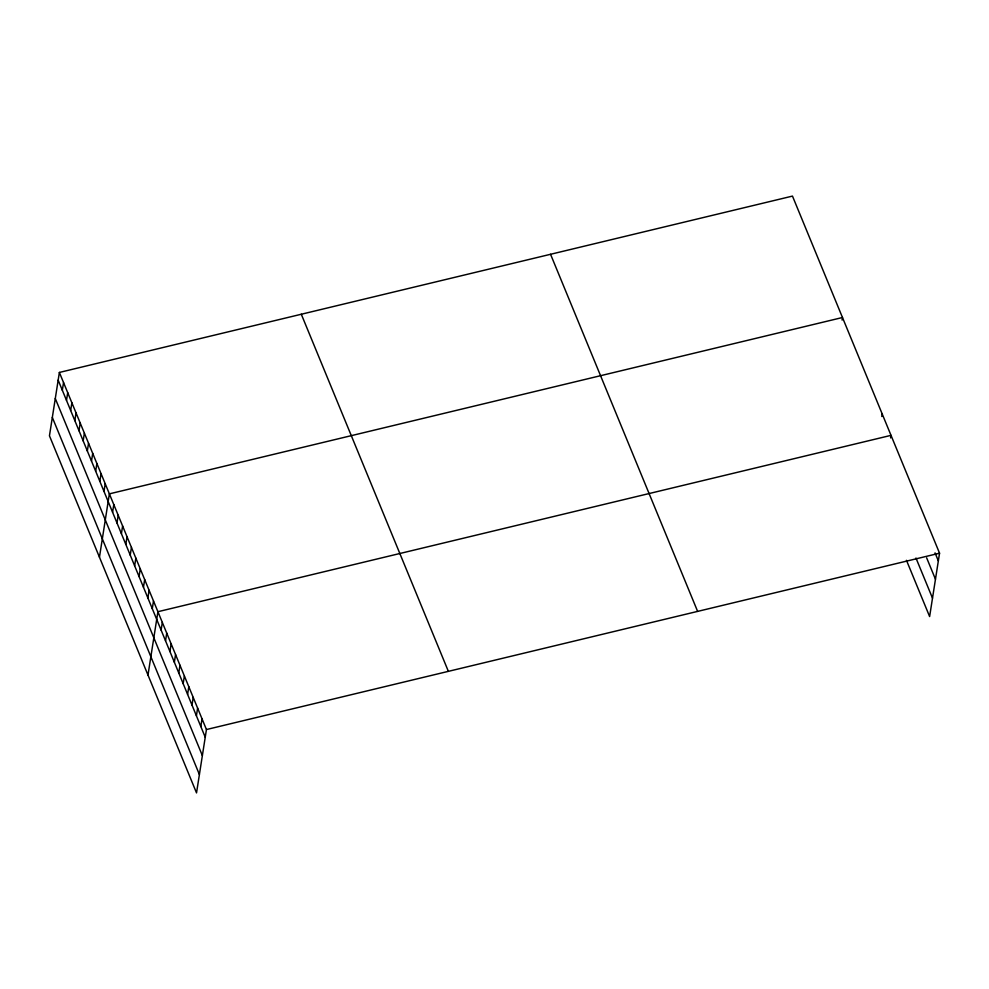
<?xml version="1.0" encoding="UTF-8"?>
<svg xmlns="http://www.w3.org/2000/svg" width="989" height="989" viewBox="0 0 989 989"><rect width="100%" height="100%" fill="white"/><g stroke="black" fill="none" stroke-linecap="round" stroke-linejoin="round"><path stroke-width="1.48" d="M59.377 372.445L49.45 435.803L196.527 792.906L206.441 729.548L59.377 372.445L792.473 196.094L939.55 553.197L929.623 616.555L906.468 560.318M62.332 390.247L63.543 382.558M66.498 400.372L67.709 392.682M70.664 410.484L71.876 402.795M74.83 420.609L76.042 412.92M78.996 430.722L80.208 423.032M83.175 440.847L84.374 433.145M87.341 450.959L88.54 443.27M91.507 461.084L92.706 453.382M95.673 471.197L96.873 463.507M99.84 481.309L101.039 473.62M104.006 491.434L105.205 483.745M99.456 557.215L109.371 493.857L842.48 317.506L842.084 320.077M112.585 512.265L113.784 504.575M116.999 522.983L118.198 515.281M121.412 533.689L122.611 526M125.826 544.407L127.025 536.706M130.227 555.113L131.438 547.424M134.64 565.832L135.852 558.142M139.053 576.55L140.265 568.848M143.467 587.256L144.678 579.566M147.88 597.974L149.092 590.272M152.294 608.68L153.493 600.991M147.991 675.067L157.906 611.709L891.015 435.358L890.619 437.917M161.12 630.104L162.32 622.415M165.534 640.823L166.733 633.133M169.947 651.541L171.146 643.839M174.361 662.247L175.56 654.557M178.762 672.965L179.973 665.276M183.175 683.671L184.387 675.981M187.589 694.389L188.8 686.7M192.002 705.108L193.214 697.406M196.415 715.813L197.615 708.124M200.829 726.532L202.028 718.842M881.792 416.493L882.188 413.934M206.441 729.548L939.55 553.197M935.038 552.863L938.351 560.899M926.644 557.833L935.47 579.257M915.962 558.019L932.503 598.184M550.552 254.284L697.628 611.4M301.299 314.242L448.376 671.358M58.166 380.135L205.242 737.238M55.285 398.505L202.362 755.608M52.33 417.432L199.395 774.535"/></g></svg>
